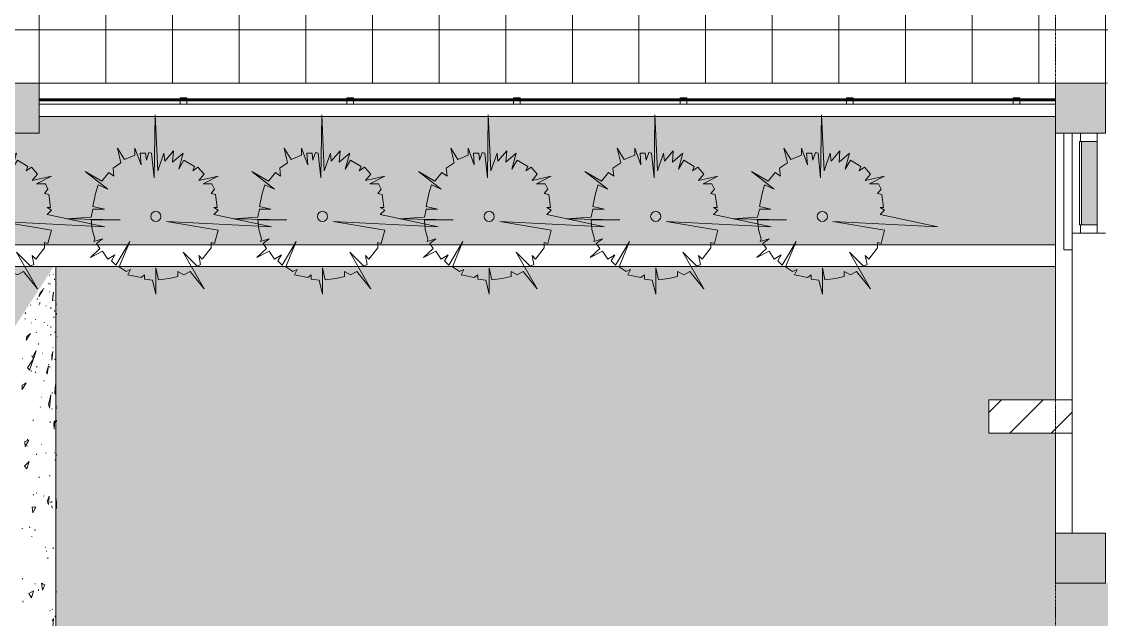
# Model space of a CAD drawing. Header units: millimetres. Extents: x 5359 to 218750, y -16347 to 109893.
# Drawn here: x 62946 to 69428, y 81200 to 84787 of the extents above; entities that cross this region are included whole.
import ezdxf

# ---------------------------------------------------------------- set-up
doc = ezdxf.new("R2010")
doc.units = ezdxf.units.MM
doc.linetypes.add('Double dash', pattern=[41.999998, 12, -6, 6, -6, 6, -6])
doc.linetypes.add('Grid Line', pattern=[22.225, 12.7, -3.175, 3.175, -3.175])
for name, color, linetype, lineweight in [('A-FLOR', 192, 'Continuous', 9), ('A-FLOR-HRAL', 11, 'Continuous', 9), ('A-FLOR-PATT', 8, 'Continuous', 9), ('A-GLAZ-CURT', 52, 'Continuous', 9), ('A-GLAZ-CWMG', 51, 'Continuous', 9), ('A-GLAZ-CWMG-1', 51, 'Continuous', 18), ('A-WALL', 113, 'Continuous', 9), ('A-WALL-3', 113, 'Continuous', 18), ('A-WALL-PATT-3', 111, 'Continuous', 9), ('C-PROP-LINE', 91, 'Double dash', 18), ('G-IMPT', 8, 'Continuous', 9), ('L-PLNT', 71, 'Continuous', 9), ('S-COLS', 52, 'Continuous', 9), ('S-COLS-3', 9, 'Continuous', 9), ('S-COLS-4', 52, 'Continuous', 18), ('S-GRID-1', 1, 'Grid Line', 9)]:
    doc.layers.add(name, color=color, linetype=linetype, lineweight=lineweight)

# ---------------------------------------------------------------- blocks, each defined once
blk = doc.blocks.new('FP_75-TKCS_MB ĐỊNH VỊ CỔNG-HÀNG RÀO')
at = {"layer": 'A-FLOR-PATT'}
for p, q in [((63106.7, 83216.3), (63107.7, 83217.8)), ((63113.5, 83263.6), (63116.5, 83268.6)), ((63136, 83268.3), (63136.6, 83269.9)), ((63143.9, 83236.7), (63144.7, 83242.8)), ((63154.7, 83216.5), (63154.9, 83218.6)), ((63050, 83138.2), (63075.2, 83180.5)), ((63058.8, 83159.2), (63050, 83138.2)), ((63058.8, 83159.2), (63067.2, 83169.8)), ((63067.2, 83169.8), (63075.2, 83180.5)), ((63078.8, 83183.6), (63080.2, 83185.1)), ((63114.4, 83163), (63116.2, 83168.3)), ((63117.5, 83215.4), (63116.2, 83210.2)), ((63131.6, 83111.9), (63138.3, 83163.5)), ((63135.9, 83151.2), (63138.3, 83163.5)), ((63041.8, 83124.7), (63039.6, 83120)), ((63052, 83090.4), (63051, 83086.6)), ((63054.5, 83096.6), (63057.6, 83101.4)), ((63133.1, 83139.1), (63131.6, 83111.8)), ((63133.1, 83139.1), (63135.9, 83151.2)), ((63140.6, 83113.7), (63141, 83115.1)), ((63154.2, 83087.7), (63154.4, 83094.9)), ((62968.3, 83035.8), (62972.7, 83040.7)), ((63002.2, 83087.5), (63000.6, 83083.9)), ((63093.5, 83083.5), (63092.9, 83079.2)), ((63095.6, 83041.4), (63096.7, 83042.5)), ((63118.4, 83067.7), (63119.3, 83068.9)), ((63124.6, 83069.9), (63124.4, 83065)), ((63144.6, 83053.1), (63144.6, 83047.7)), ((63155.4, 83036.7), (63155.5, 83030.6)), ((62968.3, 83004.8), (62967, 83001.1)), ((63004.1, 82979.4), (63006.1, 82980.5)), ((63031, 83000.7), (63030.3, 82996.7)), ((63083.1, 82983.6), (63082.7, 82979.1)), ((63102.8, 82963.2), (63104.5, 82968.3)), ((63139.3, 83010.4), (63140, 83016.4)), ((63151.1, 82994.1), (63151.1, 82986.7)), ((62974.5, 82875), (62999.1, 82916.2)), ((62978.7, 82897.9), (62974.5, 82874.9)), ((62978.7, 82897.9), (62989.1, 82907.1)), ((62989.1, 82907.1), (62999, 82916.2)), ((63033, 82920), (63036.1, 82924.6)), ((63121.7, 82912.6), (63121.4, 82906.2)), ((63121.6, 82957.4), (63121.5, 82952.3)), ((63145.4, 82926.5), (63145.5, 82920.8)), ((63159.9, 82894.2), (63160.6, 82895.6)), ((63048.2, 82855.1), (63047.5, 82849.4)), ((63135.6, 82832.6), (63136.3, 82833.4)), ((63147.5, 82853), (63147.9, 82854)), ((62951.7, 82765.4), (62954.3, 82766.1)), ((63006.8, 82779.5), (63009, 82780.1)), ((63010.9, 82773.1), (63022.6, 82792.2)), ((63010.9, 82773.1), (63019, 82766.6)), ((63019, 82766.7), (63033.7, 82811.6)), ((63022.6, 82792.2), (63033.7, 82811.6)), ((63072.1, 82797.4), (63073.7, 82797.9)), ((63127.8, 82787.7), (63131, 82797.4)), ((63127.8, 82787.7), (63128.3, 82755.9)), ((63128.4, 82755.9), (63134, 82807.3)), ((63131, 82797.4), (63134, 82807.3)), ((63146.6, 82758.4), (63147.1, 82764.3)), ((63152.1, 82771.7), (63152.2, 82764)), ((62981.7, 82710.6), (63000.8, 82736.7)), ((62981.7, 82710.6), (62987.8, 82703.5)), ((62987.8, 82703.5), (62993.8, 82696.3)), ((62993.8, 82696.3), (63018.6, 82763.3)), ((63000.8, 82736.7), (63018.6, 82763.2)), ((63036.5, 82714), (63039.4, 82718.2)), ((63095.3, 82680.1), (63101.7, 82700.9)), ((63100.9, 82671), (63107.6, 82722.2)), ((63101.7, 82700.9), (63107.6, 82722.2)), ((63108.9, 82727), (63110.5, 82731.8)), ((63116.9, 82717.6), (63116.9, 82710.8)), ((63003.9, 82692.7), (63003.9, 82688)), ((63030.1, 82684.8), (63029.6, 82678.9)), ((63079.6, 82634.4), (63079.8, 82629.1)), ((63095.3, 82680.1), (63100.9, 82670.9)), ((62950.8, 82605.7), (62950.5, 82579.5)), ((62950.6, 82579.5), (62973.9, 82619.1)), ((62950.8, 82605.7), (62962.5, 82612.4)), ((62962.5, 82612.4), (62973.9, 82619)), ((63145.1, 82559.8), (63147.1, 82584)), ((63147.1, 82584), (63149, 82608.8)), ((63147.4, 82549), (63149, 82608.9)), ((63063.7, 82534.2), (63065.5, 82534)), ((63101.1, 82530.4), (63102.5, 82530.3)), ((63107.2, 82491.1), (63115.4, 82519.3)), ((63114.9, 82468.5), (63122.7, 82548.4)), ((63115.4, 82519.3), (63122.7, 82548.4)), ((63130, 82562.4), (63130.3, 82556.3)), ((63137.8, 82528.4), (63138.6, 82528.5)), ((63145.1, 82559.8), (63147.4, 82549)), ((63057, 82471.1), (63059.6, 82474.9)), ((63107.2, 82491.1), (63111.1, 82479.9)), ((63111.1, 82479.9), (63114.8, 82468.5)), ((63128, 82462.1), (63129.2, 82466.6)), ((63154.8, 82484.4), (63155, 82477.6)), ((63156.7, 82464.7), (63157.2, 82470.4)), ((63015, 82397.4), (63014.9, 82391)), ((63117.4, 82387.1), (63117.5, 82379.9)), ((63140.1, 82378.2), (63142.8, 82385.1)), ((63140.1, 82378.2), (63141.4, 82341.3)), ((63141.4, 82341.3), (63145.2, 82392.4)), ((63142.8, 82385.1), (63145.2, 82392.4)), ((63156.7, 82396.1), (63156.8, 82387.8)), ((62965.4, 82268.4), (62977.6, 82271.9)), ((62965.4, 82268.4), (62968.1, 82237.9)), ((62968.1, 82237.9), (62989.3, 82275.3)), ((62977.6, 82271.9), (62989.3, 82275.3)), ((62980.1, 82279.8), (62983, 82279)), ((63066.7, 82249.9), (63068.7, 82248.9)), ((62978.7, 82238.8), (62982.6, 82241.8)), ((63036.2, 82194.6), (63036.8, 82188.6)), ((63092.3, 82196.4), (63094.4, 82199.8)), ((63144.3, 82200.2), (63145, 82199.5)), ((63156.7, 82186.7), (63157.3, 82186.3)), ((62964.6, 82118.7), (62978.6, 82133.1)), ((62964.6, 82118.7), (62978.5, 82103.4)), ((62978.5, 82103.4), (62992, 82147.6)), ((62978.6, 82133.1), (62991.9, 82147.6)), ((63146.8, 82154.8), (63147.5, 82159.1)), ((63051.3, 82055.8), (63052, 82049.5)), ((63116.4, 82066.6), (63116.9, 82059.8)), ((63018.2, 81951.9), (63018.4, 81944.9)), ((63034.1, 81958.1), (63037.3, 81960.6)), ((63079, 81942.4), (63081.1, 81940.6)), ((63099.4, 81909), (63106.2, 81924.4)), ((63106.2, 81924.4), (63112.5, 81940.3)), ((63107.2, 81889.4), (63112.5, 81940.3)), ((63154.5, 81926.5), (63154.8, 81919.1)), ((63009.3, 81874.8), (63020.8, 81874.5)), ((63009.3, 81874.8), (63013.8, 81839.1)), ((63013.8, 81839.1), (63031.7, 81874.3)), ((63020.8, 81874.5), (63031.7, 81874.3)), ((63099.4, 81908.9), (63107.2, 81889.4)), ((63119, 81903), (63120.4, 81901.3)), ((63126.4, 81877.9), (63127.8, 81881)), ((63127.3, 81909.7), (63127.8, 81902.6)), ((63129.1, 81874.9), (63129.3, 81866.8)), ((63155.4, 81906.9), (63157.6, 81911.2)), ((63155.4, 81906.9), (63156.8, 81864.8)), ((63156.8, 81864.8), (63157.1, 81869.1)), ((63151.9, 81847.7), (63152.5, 81846.3)), ((62948.5, 81743.3), (62953.1, 81745)), ((62994, 81755.4), (62995, 81748.9)), ((63026.8, 81739.6), (63027.2, 81732.2)), ((63006.8, 81697.9), (63010, 81695.5)), ((63087.8, 81631.8), (63090.2, 81633.7)), ((63096.5, 81611.1), (63098.5, 81608.5)), ((63136.2, 81631.5), (63136.5, 81623.1)), ((63103.5, 81571.5), (63104.2, 81564.1)), ((63150.4, 81515.5), (63151.1, 81518.2)), ((62950.5, 81444.9), (62954.6, 81441.9)), ((63025.4, 81413.2), (63029.1, 81414.1)), ((63066.8, 81416.8), (63076.3, 81412.7)), ((63066.8, 81416.8), (63071.6, 81375.6)), ((63071.7, 81375.6), (63085.2, 81408.6)), ((63076.3, 81412.7), (63085.2, 81408.6)), ((62990, 81355.7), (63004.3, 81364)), ((62990, 81355.7), (63006.4, 81329.2)), ((63004.3, 81364), (63017.7, 81372.5)), ((63006.4, 81329.2), (63017.8, 81372.5)), ((63047.1, 81380.4), (63047.6, 81372.5)), ((63154.4, 81369.6), (63154.7, 81361.4)), ((62953.7, 81311.2), (62955.1, 81304.1)), ((63116.7, 81254.2), (63118.4, 81250.8)), ((63130.1, 81259.7), (63131.6, 81261.2)), ((63147.5, 81222.1), (63147.8, 81213.2)), ((63129.7, 81192.6), (63137, 81206.6)), ((63131.1, 81132.3), (63137.1, 81206.6))]:
    blk.add_line(p, q, dxfattribs=at)
blk = doc.blocks.new('M_Concrete-Rectangular-Column2 - 300x300-2035845-TKCS_MB ĐỊNH VỊ CỔNG-HÀNG RÀO')
at = {"layer": 'S-COLS-3'}
blk.add_hatch(color=256, dxfattribs=at).paths.add_polyline_path([(-150, -150), (150, -150), (150, 150), (-150, 150), (-150, -17.9)])
at = {"layer": 'S-COLS-4'}
for p, q in [((150, 150), (-150, 150)), ((-150, 150), (-150, 56)), ((150, -150), (150, 150)), ((-150, 44), (-150, -150)), ((-150, -150), (150, -150))]:
    blk.add_line(p, q, dxfattribs=at)
blk = doc.blocks.new('M_Concrete-Rectangular-Column2 - 300x300-V85-TKCS_MB ĐỊNH VỊ CỔNG-HÀNG RÀO')
at = {"layer": 'S-COLS-3'}
blk.add_hatch(color=256, dxfattribs=at).paths.add_polyline_path([(150, -150), (150, 150), (-150, 150), (-150, -150)])
at = {"layer": 'S-COLS-4'}
for p, q in [((150, 150), (-150, 150)), ((-150, 150), (-150, -150)), ((150, -150), (150, 150)), ((-150, -150), (150, -150))]:
    blk.add_line(p, q, dxfattribs=at)
blk = doc.blocks.new('System Panel - Glazed-4717077-TKCS_MB ĐỊNH VỊ CỔNG-HÀNG RÀO')
at = {"layer": 'A-GLAZ-CURT'}
for p, q in [((-250, 6), (250, 6)), ((-250, -6), (-250, 6)), ((250, -6), (250, 6)), ((250, -6), (-250, -6))]:
    blk.add_line(p, q, dxfattribs=at)
blk = doc.blocks.new('Rectangular Mullion - 50 x 100mm-4717076-TKCS_MB ĐỊNH VỊ CỔNG-HÀNG RÀO')
at = {"layer": 'A-GLAZ-CWMG'}
blk.add_hatch(color=256, dxfattribs=at).paths.add_polyline_path([(69308.6, 83568.2), (69402.6, 83568.2), (69402.6, 84068.2), (69308.6, 84068.2)])
blk.add_line((69402.6, 83568.2), (69402.6, 84068.2), dxfattribs=at)
blk = doc.blocks.new('Rectangular Mullion - 50 x 100mm-2035485-TKCS_MB ĐỊNH VỊ CỔNG-HÀNG RÀO')
at = {"layer": 'A-GLAZ-CWMG-1'}
for p, q in [((0, 0), (-50, 0)), ((-50, 0), (-50, -100)), ((0, 0), (0, -100)), ((-50, -100), (0, -100))]:
    blk.add_line(p, q, dxfattribs=at)
blk = doc.blocks.new('Rectangular Mullion - 50 x 100mm-2035486-TKCS_MB ĐỊNH VỊ CỔNG-HÀNG RÀO')
at = {"layer": 'A-GLAZ-CWMG-1'}
for p, q in [((0, 0), (-50, 0)), ((-50, 0), (-50, -100)), ((-50, -100), (0, -100))]:
    blk.add_line(p, q, dxfattribs=at)
blk = doc.blocks.new('M_Concrete-Rectangular-Column2 - 300x300-2025389-TKCS_MB ĐỊNH VỊ CỔNG-HÀNG RÀO')
at = {"layer": 'S-COLS-3'}
blk.add_hatch(color=256, dxfattribs=at).paths.add_polyline_path([(150, -150), (150, 150), (-150, 150), (-150, -150)])
at = {"layer": 'S-COLS-4'}
for p, q in [((150, 150), (-150, 150)), ((-150, 150), (-150, -150)), ((150, -150), (150, 150)), ((-150, -150), (150, -150))]:
    blk.add_line(p, q, dxfattribs=at)
blk = doc.blocks.new('NBS_CLDPhysicalSecuritySystems_MtlMeshPnlFncngSym_CLDModsecSecurusS3_InfillPanel - NBS_CLDPhysicalSecuritySystems_MtlMeshPnlFncngSym_CLDModsecSecurusS2_InfillPanel-4716033-TKCS_MB ĐỊNH VỊ CỔNG-HÀNG RÀO')
at = {"layer": 'A-FLOR-HRAL'}
h = blk.add_hatch(dxfattribs=at)
h.set_pattern_fill('FP_29', color=256, style=0, pattern_type=2)
h.set_pattern_definition([(180, (609.6, 0), (-2e-15, -13), []), (270, (609.6, 0), (76, 5e-15), [])])
h.paths.add_polyline_path([(0, 6), (0, -6), (6100, -6), (6100, 6), (851.2, 6)])
for p, q in [((218, 27), (0, 27)), ((0, 6), (6100, 6)), ((0, -6), (0, 6)), ((214, 6), (214, 23)), ((254, 6), (214, 6)), ((218, 27), (250, 27)), ((1218, 27), (250, 27)), ((254, 23), (254, 6)), ((1214, 6), (1214, 23)), ((1254, 6), (1214, 6)), ((1218, 27), (1250, 27)), ((2218, 27), (1250, 27)), ((1254, 23), (1254, 6)), ((2214, 6), (2214, 23)), ((2254, 6), (2214, 6)), ((2218, 27), (2250, 27)), ((3218, 27), (2250, 27)), ((2254, 23), (2254, 6)), ((3214, 6), (3214, 23)), ((3254, 6), (3214, 6)), ((3218, 27), (3250, 27)), ((4218, 27), (3250, 27)), ((3254, 23), (3254, 6)), ((4214, 6), (4214, 23)), ((4254, 6), (4214, 6)), ((4218, 27), (4250, 27)), ((5218, 27), (4250, 27)), ((4254, 23), (4254, 6)), ((5214, 6), (5214, 23)), ((5254, 6), (5214, 6)), ((5218, 27), (5250, 27)), ((6100, 27), (5250, 27)), ((5254, 23), (5254, 6)), ((6100, -6), (0, -6)), ((214, -11), (214, -6)), ((214, -6), (254, -6)), ((254, -11), (214, -11)), ((254, -6), (254, -11)), ((1214, -11), (1214, -6)), ((1214, -6), (1254, -6)), ((1254, -11), (1214, -11)), ((1254, -6), (1254, -11)), ((2214, -11), (2214, -6)), ((2214, -6), (2254, -6)), ((2254, -11), (2214, -11)), ((2254, -6), (2254, -11)), ((3214, -11), (3214, -6)), ((3214, -6), (3254, -6)), ((3254, -11), (3214, -11)), ((3254, -6), (3254, -11)), ((4214, -11), (4214, -6)), ((4214, -6), (4254, -6)), ((4254, -11), (4214, -11)), ((4254, -6), (4254, -11)), ((5214, -11), (5214, -6)), ((5214, -6), (5254, -6)), ((5254, -11), (5214, -11)), ((5254, -6), (5254, -11))]:
    blk.add_line(p, q, dxfattribs=at)
for centre, start, end in [((218, 23), 90, 180), ((250, 23), 0, 90), ((1218, 23), 90, 180), ((1250, 23), 0, 90), ((2218, 23), 90, 180), ((2250, 23), 0, 90), ((3218, 23), 90, 180), ((3250, 23), 0, 90), ((4218, 23), 90, 180), ((4250, 23), 0, 90), ((5218, 23), 90, 180), ((5250, 23), 0, 90)]:
    blk.add_arc(centre, 4, start, end, dxfattribs=at)
blk = doc.blocks.new('CAY MAI VAN PHUC - CAY DUC SOC_dwg-2256080-TKCS_MB ĐỊNH VỊ CỔNG-HÀNG RÀO')
at = {"layer": 'G-IMPT', "flags": 128}
blk.add_lwpolyline([(32.8, 479.5), (12.9, 293.4), (6.2, 771.8), (-13.8, 346.6), (-60.3, 479.5), (-67, 419.7), (-133.5, 499.4), (-126.8, 413), (-206.6, 479.5), (-173.4, 359.9), (-213.3, 426.3), (-293.1, 379.8), (-279.8, 346.6), (-319.7, 373.2), (-366.2, 320), (-326.3, 273.5), (-472.6, 306.7), (-359.6, 246.9), (-426.1, 246.9), (-446, 207.1), (-419.4, 173.8), (-452.7, 167.2), (-466, 67.5), (-439.4, 67.5), (-472.6, 47.6), (-439.4, 14.4), (-878.3, -78.6), (-80.3, -38.8), (-472.6, -105.2), (-446, -204.9), (-419.4, -198.2), (-419.4, -238.1), (-352.9, -324.5), (-326.3, -297.9), (-339.6, -364.4), (-313, -377.6), (-206.6, -271.3), (-366.2, -550.4), (-259.8, -417.5), (-213.3, -444.1), (-166.7, -417.5), (-166.7, -457.4), (-100.2, -470.7), (-19.9, -481.4), (-0.5, -390.9), (-0.5, -590.3), (26.2, -484), (86, -477.3), (86, -444.1), (112.6, -464), (212.4, -444.1), (192.4, -404.2), (225.7, -417.5), (278.9, -384.3), (199.1, -191.6), (305.5, -371), (338.7, -337.8), (312.1, -291.3), (365.3, -324.5), (405.2, -264.7), (498.3, -311.2), (425.2, -244.8), (451.8, -204.9), (405.2, -171.7), (471.7, -191.6), (465.1, -171.7), (485, -98.6), (491.7, -25.5), (272.2, -25.5), (677.9, -18.8), (491.7, -5.6), (478.4, 54.2), (391.9, 54.2), (478.4, 74.2), (458.4, 173.8), (438.5, 240.3), (365.3, 207.1), (538.2, 340), (411.9, 266.9), (358.7, 333.3), (318.8, 306.7), (325.4, 366.5), (265.6, 406.4), (292.2, 519.4), (239, 433), (159.2, 466.2), (159.2, 519.4), (112.6, 393.1), (119.3, 479.5), (79.4, 479.5), (72.7, 426.3), (52.8, 486.1)], close=True, dxfattribs=at)
at = {"layer": 'G-IMPT'}
blk.add_circle((0, 0), 38.6, dxfattribs=at)
blk = doc.blocks.new('CAY MAI VAN PHUC - CAY BONG TRANG-2256527-TKCS_MB ĐỊNH VỊ CỔNG-HÀNG RÀO')
at = {"extrusion": (0, 0, -1), "xscale": 0.7894736842105263, "yscale": 0.7894736842105263, "zscale": -0.7894736842105263, "rotation": 180}
blk.add_blockref('CAY MAI VAN PHUC - CAY DUC SOC_dwg-2256080-TKCS_MB ĐỊNH VỊ CỔNG-HÀNG RÀO', (0, 0), dxfattribs=at)
blk = doc.blocks.new('CAY MAI VAN PHUC - CAY DUC SOC_dwg-V324-TKCS_MB ĐỊNH VỊ CỔNG-HÀNG RÀO')
at = {"layer": 'G-IMPT', "flags": 128}
for points in [[(32.8, 479.5), (12.9, 293.4), (6.2, 771.8), (0, 639.7)], [(-0.3, 633.3), (-13.8, 346.6), (-60.3, 479.5), (-67, 419.7), (-133.5, 499.4), (-126.8, 413), (-206.6, 479.5), (-173.4, 359.9), (-213.3, 426.3), (-293.1, 379.8), (-279.8, 346.6), (-319.7, 373.2), (-366.2, 320), (-326.3, 273.5), (-472.6, 306.7), (-359.6, 246.9), (-426.1, 246.9), (-446, 207.1), (-419.4, 173.8), (-452.7, 167.2), (-466, 67.5), (-439.4, 67.5), (-472.6, 47.6), (-439.4, 14.4), (-878.3, -78.6), (-80.3, -38.8), (-472.6, -105.2), (-446, -204.9), (-419.4, -198.2), (-419.4, -238.1), (-352.9, -324.5), (-326.3, -297.9), (-339.6, -364.4), (-313, -377.6), (-206.6, -271.3), (-366.2, -550.4), (-259.8, -417.5), (-213.3, -444.1), (-166.7, -417.5), (-166.7, -457.4), (-100.2, -470.7), (-19.9, -481.4), (-0.5, -390.9), (-0.5, -590.3), (26.2, -484), (86, -477.3), (86, -444.1), (112.6, -464), (212.4, -444.1), (192.4, -404.2), (225.7, -417.5), (278.9, -384.3), (199.1, -191.6), (305.5, -371), (338.7, -337.8), (312.1, -291.3), (365.3, -324.5), (405.2, -264.7), (498.3, -311.2), (425.2, -244.8), (451.8, -204.9), (405.2, -171.7), (471.7, -191.6), (465.1, -171.7), (485, -98.6), (491.7, -25.5), (272.2, -25.5), (677.9, -18.8), (491.7, -5.6), (478.4, 54.2), (391.9, 54.2), (478.4, 74.2), (458.4, 173.8), (438.5, 240.3), (365.3, 207.1), (538.2, 340), (411.9, 266.9), (358.7, 333.3), (318.8, 306.7), (325.4, 366.5), (265.6, 406.4), (292.2, 519.4), (239, 433), (159.2, 466.2), (159.2, 519.4), (112.6, 393.1), (119.3, 479.5), (79.4, 479.5), (72.7, 426.3), (52.8, 486.1), (32.8, 479.5)]]:
    blk.add_lwpolyline(points, dxfattribs=at)
at = {"layer": 'G-IMPT'}
blk.add_circle((0, 0), 38.6, dxfattribs=at)
blk = doc.blocks.new('CAY MAI VAN PHUC - CAY BONG TRANG-V325-TKCS_MB ĐỊNH VỊ CỔNG-HÀNG RÀO')
at = {"extrusion": (0, 0, -1), "xscale": 0.7894736842105263, "yscale": 0.7894736842105263, "zscale": -0.7894736842105263, "rotation": 180}
blk.add_blockref('CAY MAI VAN PHUC - CAY DUC SOC_dwg-V324-TKCS_MB ĐỊNH VỊ CỔNG-HÀNG RÀO', (0, 0), dxfattribs=at)
blk = doc.blocks.new('Family - ___-1476882-TKCS_MB ĐỊNH VỊ CỔNG-HÀNG RÀO')
at = {"layer": 'C-PROP-LINE'}
blk.add_line((33103.5, 84418.2), (127801.6, 84418.2), dxfattribs=at)

msp = doc.modelspace()

# ---------------------------------------------------------------- hatches: boundary and pattern name
at = {"layer": 'A-FLOR-PATT'}
h = msp.add_hatch(dxfattribs=at)
h.set_pattern_fill('FP_5', color=256, style=0, pattern_type=2)
h.set_pattern_definition([(90, (81451.8, 48336.34), (-400, 2e-14), []), (180, (81451.8, 48336.34), (-5e-14, -400), [])])
h.paths.add_polyline_path([(14081.4, -16347.2), (14081.4, 79336.3), (14075, 79693.3), (14055.9, 80049.7), (14024.1, 80405.3), (13979.6, 80759.5), (13922.5, 81111.9), (13852.8, 81462), (13770.7, 81809.4), (13676.3, 82153.7), (13569.6, 82494.3), (13450.9, 82831), (13320.2, 83163.2), (13177.7, 83490.5), (13023.6, 83812.5), (12858.2, 84128.8), (12681.5, 84439), (12493.9, 84742.7), (12295.6, 85039.6), (12086.8, 85329.1), (11867.8, 85611), (11638.9, 85884.9), (11400.3, 86150.5), (11152.4, 86407.4), (10895.5, 86655.3), (10630, 86893.8), (10356.1, 87122.8), (10074.1, 87341.7), (9784.6, 87550.5), (9487.8, 87748.9), (9184.1, 87936.5), (8873.9, 88113.1), (8557.5, 88278.6), (8235.5, 88432.7), (7908.2, 88575.1), (7576, 88705.8), (7239.4, 88824.6), (6898.7, 88931.3), (6554.4, 89025.7), (6207, 89107.8), (5856.9, 89177.4), (5504.5, 89234.6), (5358.8, 89252.8), (5358.8, 82030.3), (10052.8, 77336.3), (10052.8, -16347.2), (12634.8, -16347.2)])
h.paths.add_polyline_path([(51727.7, -16347.2), (56702.6, -16347.2), (56702.6, -12330.8), (31070.8, -12330.8), (26103.5, -7352), (26103.5, 40986.3), (24603.5, 40986.3), (22103.5, 38486.3), (22103.5, -8023.3), (22132.9, -8371.9), (22174.4, -8719.2), (22228.1, -9064.9), (22293.8, -9408.5), (22371.5, -9749.6), (22461, -10087.7), (22562.4, -10422.5), (22675.4, -10753.6), (22799.9, -11080.5), (22935.8, -11402.8), (23082.8, -11720.2), (23240.9, -12032.3), (23409.7, -12338.6), (23589.2, -12638.9), (23779.1, -12932.6), (23979.2, -13219.6), (24189.1, -13499.4), (24408.7, -13771.7), (24637.7, -14036.1), (24875.9, -14292.4), (25122.8, -14540.1), (25378.2, -14779.1), (25641.9, -15009), (25913.4, -15229.6), (26192.5, -15440.5), (26478.7, -15641.5), (26771.9, -15832.4), (27071.5, -16012.9), (27377.3, -16182.8), (27700.1, -16347.2), (44092.7, -16347.2)])
h.paths.add_polyline_path([(134801.6, 7388.2), (140779.3, 7388.2), (140779.3, 38986.3), (138279.3, 40986.3), (134801.5, 40986.3), (134801.5, 7388.2)])
h.paths.add_polyline_path([(157794.6, 7388.2), (157794.6, 109892.8), (152779.3, 109892.8), (152779.3, 7388.2), (155944.1, 7388.2)])
h.paths.add_polyline_path([(138279.3, 45986.3), (140779.3, 47986.3), (140779.3, 77336.3), (140773.2, 77721), (140754.7, 78105.2), (140723.9, 78488.6), (140680.8, 78870.9), (140625.5, 79251.5), (140558.1, 79630.2), (140478.5, 80006.6), (140386.9, 80380.2), (140283.4, 80750.7), (140168, 81117.6), (140041, 81480.7), (139902.4, 81839.5), (139752.3, 82193.7), (139591, 82542.9), (139418.5, 82886.8), (139235.2, 83224.9), (139041.1, 83557), (138836.4, 83882.8), (138621.4, 84201.7), (138396.3, 84513.7), (138161.3, 84818.2), (137916.7, 85115.1), (137662.7, 85403.9), (137399.5, 85684.5), (137127.5, 85956.5), (136843.4, 86222.8), (136558.1, 86473.7), (136261.2, 86718.3), (135956.7, 86953.3), (135644.7, 87178.4), (135325.8, 87393.4), (135000.1, 87598), (134668, 87792.2), (134329.8, 87975.5), (133986, 88148), (133636.7, 88309.3), (133282.6, 88459.3), (132923.7, 88598), (132560.6, 88725), (132193.7, 88840.4), (131823.2, 88943.9), (131449.6, 89035.5), (131073.3, 89115), (130694.5, 89182.5), (130313.9, 89237.8), (129931.6, 89280.9), (129548.2, 89311.7), (129164, 89330.2), (128779.3, 89336.3), (87752.6, 89336.3), (85252.6, 86836.3), (85252.6, 84418.2), (127801.6, 84418.2), (134801.6, 77417.7), (134801.6, 45986.3), (136085.6, 45986.3)])
h.paths.add_polyline_path([(24603.5, 45986.3), (26103.5, 45986.3), (26103.5, 77418.2), (33103.5, 84418.2), (75452.6, 84418.2), (75452.6, 86836.3), (72952.6, 89336.3), (32081.4, 89336.3), (31731.6, 89330.2), (31382.3, 89311.9), (31033.8, 89281.3), (30686.6, 89238.6), (30341.1, 89183.8), (29997.8, 89116.9), (29657, 89038), (29319.2, 88947.3), (28984.7, 88844.8), (28654, 88730.7), (28327.6, 88605), (28005.7, 88468.1), (27688.8, 88319.9), (27377.3, 88160.8), (27071.5, 87990.9), (26771.9, 87810.4), (26478.7, 87619.5), (26192.5, 87418.5), (25913.4, 87207.6), (25641.9, 86987), (25378.2, 86757.1), (25122.8, 86518.1), (24831.7, 86222.8), (24637.7, 86014.1), (24408.7, 85749.7), (24189.1, 85477.4), (23979.2, 85197.6), (23779.1, 84910.6), (23589.2, 84616.8), (23409.7, 84316.6), (23240.9, 84010.3), (23082.8, 83698.2), (22935.8, 83380.8), (22799.9, 83058.5), (22675.4, 82731.6), (22562.4, 82400.5), (22461, 82065.7), (22371.5, 81727.6), (22293.8, 81386.5), (22228.1, 81042.9), (22174.4, 80697.2), (22132.9, 80349.9), (22103.5, 80001.3), (22103.5, 48486.3), (23817.1, 46772.8)])
h.paths.add_polyline_path([(5358.8, 97336.3), (130779.3, 97336.3), (131136.3, 97342.7), (131492.7, 97361.8), (131848.3, 97393.6), (132202.5, 97438.1), (132554.9, 97495.2), (132905, 97564.9), (133252.4, 97647), (133596.7, 97741.4), (133937.3, 97848.1), (134274, 97966.8), (134606.2, 98097.5), (134933.5, 98240), (135255.5, 98394.1), (135571.8, 98559.5), (135882, 98736.2), (136185.8, 98923.8), (136482.6, 99122.1), (136772.1, 99330.9), (137054, 99549.9), (137328, 99778.8), (137593.5, 100017.4), (137850.4, 100265.3), (138098.3, 100522.2), (138336.8, 100787.7), (138565.8, 101061.6), (138784.8, 101343.6), (138993.6, 101633.1), (139191.9, 101929.9), (139379.5, 102233.6), (139556.1, 102543.8), (139721.6, 102860.2), (139875.7, 103182.2), (140018.1, 103509.5), (140148.8, 103841.7), (140267.6, 104178.3), (140374.3, 104519), (140468.7, 104863.3), (140550.8, 105210.7), (140620.5, 105560.8), (140681.9, 105947.8), (140722.1, 106267.4), (140753.9, 106622.9), (140773, 106979.4), (140779.3, 107336.3), (140779.3, 109892.8), (135779.3, 109892.8), (135779.3, 107336.3), (130779.3, 102336.3), (5358.8, 102336.3), (5358.8, 99924.4)])
h = msp.add_hatch(dxfattribs=at)
h.set_pattern_fill('FP_10', color=256, style=0, pattern_type=2)
h.set_pattern_definition([(49.98, (0, 140.2), (480.9662, -42.05), [50.271, -552.983]), (355.004, (0, 140.2), (-93.0452, 504.0329), [40.233, -442.567]), (100.459, (40.1, 136.7), (387.922, 461.987), [42.712, -469.837]), (46.164, (0, 274.2), (715.6488, -110.9123), [75.41, -829.513]), (96.64, (59.64, 265), (626.7502, 652.741), [64.068, -704.746]), (351.19, (0, 274.2), (626.75, 652.7402), [60.349, -663.843]), (20.986, (67.06, 240.7), (400.2597, -269.793), [50.287, -553.162]), (326.019, (67.06, 240.7), (163.1555, 485.9145), [40.225, -442.472]), (71.439, (100.4, 218.2), (563.4208, 216.1217), [42.715, -469.86]), (37.48, (0, 140.2), (8.15562, 223.06729), [7.374, -429.717, 7.374, -441.784, -444.13]), (37.48, (0, 140.2), (8.15562, 223.06729), [-886.249, 7.374, -436.756]), (7.495, (0, 140.2), (176.4031, 264.291), [7.376, -248.775, 7.376, -419.766, -169.314]), (7.495, (0, 140.2), (176.4031, 264.291), [-683.292, 7.376, -161.938]), (327.518, (-149.53, 140.2), (357.95966, -15.11538), [7.375, -160.231, 7.375, -515.556, -693.888]), (327.518, (-149.53, 140.2), (357.95966, -15.11538), [-690.536, 7.375, -686.514]), (317.52, (-216.6, 140.2), (391.0618, 67.0783), [7.374, -210.488, 7.374, -339.864, -492.703]), (317.52, (-216.6, 140.2), (391.0618, 67.0783), [-565.1, 7.374, -485.329])])
h.paths.add_polyline_path([(85305.1, 75436.3), (97742.6, 75436.3), (97742.6, 76818.2), (97748, 76986.1), (97752.6, 77033.6), (97752.6, 83316.9), (86052.6, 83316.9), (85953.7, 83322.9), (85852.6, 83341.9), (85761.8, 83370.2), (85654.5, 83421.1), (85586.8, 83462.1), (85501.2, 83530.7), (85438.8, 83593.2), (85370.2, 83683.6), (85324.7, 83759.9), (85285.9, 83846.2), (85252.6, 83961.4), (85237.8, 84050), (85232.6, 84118.2), (85152.6, 84118.2), (85152.6, 84418.2), (75352.6, 84418.2), (75352.6, 82518.2), (75619.9, 82518.2), (75619.9, 82318.2), (75352.6, 82318.2), (75352.6, 81418.2), (69152.6, 81418.5), (69152.6, 82318.2), (68752.6, 82318.2), (68752.6, 82518.2), (69152.6, 82518.2), (69152.6, 83316.9), (63152.6, 83316.9), (63152.6, 76953.1), (63157.5, 76885.4), (63162.6, 76736.9), (63152.6, 76736.9), (63152.6, 75436.3), (85292.6, 75436.3)])
h = msp.add_hatch(dxfattribs=at)
h.set_pattern_fill('FP_14', color=256, style=0, pattern_type=2)
h.set_pattern_definition([(0, (167.64, 11.2), (558.8, 558.8), [83.82, -16.764, 22.352, -16.764, -419.1]), (0, (167.64, 11.2), (558.8, 558.8), [-139.7, 83.82, -335.28]), (0, (139.7, 27.94), (558.8, 558.8), [55.88, -41.91, 83.82, -41.91, -335.28]), (0, (139.7, 27.94), (558.8, 558.8), [-223.52, 55.88, -279.4]), (0, (335.3, 251.46), (558.8, 558.8), [69.85, -27.94, 69.85, -391.16]), (0, (55.9, 363.2), (558.8, 558.8), [27.94, -55.88, 27.94, -447.04]), (90, (111.76, 363.2), (-558.8, 558.8), [50.292, -508.508]), (90, (279.4, 27.94), (-558.8, 558.8), [55.88, -502.92]), (90, (419.1, 251.46), (-558.8, 558.8), [55.88, -502.92]), (45, (352.04, 22.35), (0, 558.7996), [55.88, -734.383]), (135, (206.76, 22.35), (-558.7996, 0), [55.88, -734.383]), (63.435, (335.28, 25.15), (-0.0005, 558.8001), [55.88, -1193.635]), (75.964, (307.34, 27.94), (-0.00237, 558.80038), [55.88, -2248.111]), (75.964, (447.04, 251.46), (-0.00237, 558.80038), [44.704, -2259.287]), (75.964, (122.94, 363.22), (-0.00237, 558.80038), [39.116, -2264.875]), (104.036, (251.46, 27.94), (0.00237, 558.80038), [55.88, -2248.111]), (104.036, (391.16, 251.46), (0.00237, 558.80038), [44.704, -2259.287]), (104.036, (100.58, 363.22), (0.00237, 558.80038), [39.116, -2264.875]), (116.565, (223.52, 25.15), (0.0005, 558.8001), [55.88, -1193.634])])
h.paths.add_polyline_path([(26503.5, 61596.3), (26592.7, 61605.4), (26669.2, 61626.2), (26726, 61649.7), (26791.5, 61689.9), (26850, 61739.9), (26899.9, 61798.3), (26940.1, 61863.9), (26969.5, 61934.9), (26988.6, 62024.4), (26993.5, 62086.3), (26993.5, 77756.7), (32683.8, 83446.9), (69152.6, 83446.9), (69152.6, 84218.2), (63052.6, 84218.2), (63052.6, 84118.2), (62752.6, 84118.2), (62752.6, 84218.2), (58952.6, 84218.2), (58952.6, 84118.2), (58652.6, 84118.2), (58652.6, 84218.2), (54752.6, 84218.2), (54752.6, 84118.2), (54452.6, 84118.2), (54452.6, 84218.2), (50552.6, 84218.2), (50552.6, 84118.2), (50252.6, 84118.2), (50252.6, 84218.2), (46352.6, 84218.2), (46352.6, 84118.2), (46052.6, 84118.2), (46052.6, 84218.2), (42152.6, 84218.2), (42152.6, 84118.2), (41852.6, 84118.2), (41852.6, 84218.2), (37952.6, 84218.2), (37952.6, 84118.2), (37652.6, 84118.2), (37652.6, 84218.2), (33403.5, 84218.2), (33403.5, 84118.2), (33227.8, 84118.2), (33103.5, 83994), (33032.8, 84064.7), (29839, 80870.9), (29907.9, 80798.4), (29697.6, 80588.1), (29626.9, 80658.8), (26457.1, 77488.9), (26527.8, 77418.2), (26403.5, 77294), (26403.5, 77118.2), (26303.5, 77118.2), (26303.5, 73998.2), (26403.5, 73998.2), (26403.5, 73698.2), (26303.5, 73698.2), (26303.5, 69898.2), (26403.5, 69898.2), (26403.5, 69598.2), (26303.5, 69598.2), (26303.5, 65798.2), (26403.5, 65798.2), (26403.5, 65498.2), (26303.5, 65498.2), (26303.5, 61698.2), (26403.5, 61698.2), (26403.5, 61596.3)])
h = msp.add_hatch(dxfattribs=at)
h.set_pattern_fill('FP_21', color=256, style=0, pattern_type=2)
h.set_pattern_definition([(49.955, (0, 297.74), (480.9663, -42.0141), [50.245, -552.698]), (355.008, (0, 297.74), (-93.0422, 503.5904), [40.233, -442.564]), (100.468, (40.1, 294.23), (387.9225, 461.5805), [42.676, -469.437]), (46.139, (0, 431.63), (715.65, -110.812), [75.376, -829.133]), (96.646, (59.64, 422.4), (626.748, 652.169), [64.012, -704.134]), (351.198, (0, 431.6), (626.7464, 652.1696), [60.348, -663.83]), (20.97, (67.06, 398.16), (400.2635, -269.5499), [50.282, -553.099]), (326.042, (67.06, 398.16), (163.1587, 485.4848), [40.214, -442.35]), (71.424, (100.4, 375.7), (563.4193, 215.9336), [42.681, -469.488]), (37.456, (0, 297.74), (8.15442, 222.87167), [7.372, -429.577, 7.372, -441.64, -443.985]), (37.456, (0, 297.74), (8.15442, 222.87167), [-885.96, 7.372, -436.613]), (7.488, (0, 297.74), (176.40487, 264.05665), [7.376, -248.771, 7.376, -419.759, -169.312]), (7.488, (0, 297.74), (176.40487, 264.05665), [-683.282, 7.376, -161.936]), (327.541, (-149.53, 297.74), (357.9599, -15.1019), [7.373, -160.191, 7.373, -515.425, -693.712]), (327.541, (-149.53, 297.74), (357.9599, -15.1019), [-690.361, 7.373, -686.339]), (317.545, (-216.6, 297.74), (391.0611, 67.0181), [7.371, -210.404, 7.371, -339.728, -492.505]), (317.545, (-216.6, 297.74), (391.0611, 67.0181), [-564.873, 7.371, -485.134])])
h.paths.add_polyline_path([(39251, 79336.9), (45942.6, 79336.9), (45942.6, 79346.9), (45952.6, 79346.9), (45952.6, 79336.9), (60552.6, 79336.9), (60552.6, 79346.9), (60559.1, 79346.9), (63139.6, 83316.9), (32746.2, 83316.9), (36095.2, 79346.7), (36103.5, 79346.9), (36103.5, 79336.9), (36830.1, 79336.9)])
at = {"layer": 'A-WALL-PATT-3'}
h = msp.add_hatch(dxfattribs=at)
h.set_pattern_fill('FP_1', color=256, style=0, pattern_type=2)
h.set_pattern_definition([(45, (0, 0), (-124.4508, 124.4508), [])])
h.paths.add_polyline_path([(68752.6, 82318.2), (69252.6, 82318.2), (69252.6, 82518.2), (68752.6, 82518.2)])

# ---------------------------------------------------------------- linework, layer by layer
at = {"layer": 'A-FLOR'}
for p, q in [((69152.6, 84118.2), (69152.6, 82518.2)), ((69152.6, 83446.9), (32683.8, 83446.9)), ((32737.6, 83316.9), (69152.6, 83316.9)), ((63152.6, 83316.9), (63152.6, 76953.1)), ((69152.6, 82318.2), (69152.6, 81718.2))]:
    msp.add_line(p, q, dxfattribs=at)
at = {"layer": 'A-WALL'}
for p, q in [((63052.6, 84418.2), (69152.6, 84418.2)), ((69152.6, 84218.2), (63052.6, 84218.2)), ((69202.6, 83418.2), (69202.6, 84118.2)), ((69252.6, 83518.2), (69252.6, 84118.2)), ((69252.6, 83418.2), (69202.6, 83418.2)), ((69252.6, 82518.2), (69252.6, 82318.2))]:
    msp.add_line(p, q, dxfattribs=at)
at = {"layer": 'A-WALL-3'}
for p, q in [((69252.6, 83518.2), (69252.6, 82518.2)), ((69452.6, 83518.2), (69252.6, 83518.2)), ((68752.6, 82518.2), (69252.6, 82518.2)), ((68752.6, 82518.2), (68752.6, 82318.2)), ((69252.6, 82318.2), (68752.6, 82318.2)), ((69252.6, 82318.2), (69252.6, 81718.2))]:
    msp.add_line(p, q, dxfattribs=at)
at = {"layer": 'S-GRID-1'}
msp.add_line((69152.6, 80482.7), (69152.6, 85982.7), dxfattribs=at)

# ---------------------------------------------------------------- block references
at = {"layer": 'A-FLOR'}
msp.add_blockref('FP_75-TKCS_MB ĐỊNH VỊ CỔNG-HÀNG RÀO', (0, 0), dxfattribs=at)
at = {"layer": 'A-FLOR-HRAL', "rotation": 180}
msp.add_blockref('NBS_CLDPhysicalSecuritySystems_MtlMeshPnlFncngSym_CLDModsecSecurusS3_InfillPanel - NBS_CLDPhysicalSecuritySystems_MtlMeshPnlFncngSym_CLDModsecSecurusS2_InfillPanel-4716033-TKCS_MB ĐỊNH VỊ CỔNG-HÀNG RÀO', (69152.6, 84318.2), dxfattribs=at)
at = {"layer": 'A-GLAZ-CURT', "rotation": 270}
msp.add_blockref('System Panel - Glazed-4717077-TKCS_MB ĐỊNH VỊ CỔNG-HÀNG RÀO', (69302.6, 83818.2), dxfattribs=at)
at = {"layer": 'A-GLAZ-CWMG', "rotation": 90}
msp.add_blockref('Rectangular Mullion - 50 x 100mm-2035486-TKCS_MB ĐỊNH VỊ CỔNG-HÀNG RÀO', (69302.6, 84118.2), dxfattribs=at)
at = {"layer": 'A-GLAZ-CWMG'}
msp.add_blockref('Rectangular Mullion - 50 x 100mm-4717076-TKCS_MB ĐỊNH VỊ CỔNG-HÀNG RÀO', (0, 0), dxfattribs=at)
at = {"layer": 'A-GLAZ-CWMG-1', "extrusion": (0, 0, -1), "rotation": 270}
msp.add_blockref('Rectangular Mullion - 50 x 100mm-2035485-TKCS_MB ĐỊNH VỊ CỔNG-HÀNG RÀO', (-69302.6, 83518.2), dxfattribs=at)
at = {"layer": 'C-PROP-LINE'}
msp.add_blockref('Family - ___-1476882-TKCS_MB ĐỊNH VỊ CỔNG-HÀNG RÀO', (0, 0), dxfattribs=at)
at = {"layer": 'L-PLNT', "rotation": 180}
for name, p in [('CAY MAI VAN PHUC - CAY BONG TRANG-V325-TKCS_MB ĐỊNH VỊ CỔNG-HÀNG RÀO', (62752.6, 83618.2)), ('CAY MAI VAN PHUC - CAY BONG TRANG-2256527-TKCS_MB ĐỊNH VỊ CỔNG-HÀNG RÀO', (63752.6, 83618.2)), ('CAY MAI VAN PHUC - CAY BONG TRANG-2256527-TKCS_MB ĐỊNH VỊ CỔNG-HÀNG RÀO', (64752.6, 83618.2)), ('CAY MAI VAN PHUC - CAY BONG TRANG-2256527-TKCS_MB ĐỊNH VỊ CỔNG-HÀNG RÀO', (65752.6, 83618.2)), ('CAY MAI VAN PHUC - CAY BONG TRANG-2256527-TKCS_MB ĐỊNH VỊ CỔNG-HÀNG RÀO', (66752.6, 83618.2)), ('CAY MAI VAN PHUC - CAY BONG TRANG-2256527-TKCS_MB ĐỊNH VỊ CỔNG-HÀNG RÀO', (67752.6, 83618.2))]:
    msp.add_blockref(name, p, dxfattribs=at)
at = {"layer": 'S-COLS'}
for name, p in [('M_Concrete-Rectangular-Column2 - 300x300-2025389-TKCS_MB ĐỊNH VỊ CỔNG-HÀNG RÀO', (62902.6, 84268.2)), ('M_Concrete-Rectangular-Column2 - 300x300-2035845-TKCS_MB ĐỊNH VỊ CỔNG-HÀNG RÀO', (69302.6, 84268.2)), ('M_Concrete-Rectangular-Column2 - 300x300-V85-TKCS_MB ĐỊNH VỊ CỔNG-HÀNG RÀO', (69302.6, 81568.2))]:
    msp.add_blockref(name, p, dxfattribs=at)

doc.saveas('drawing.dxf')
